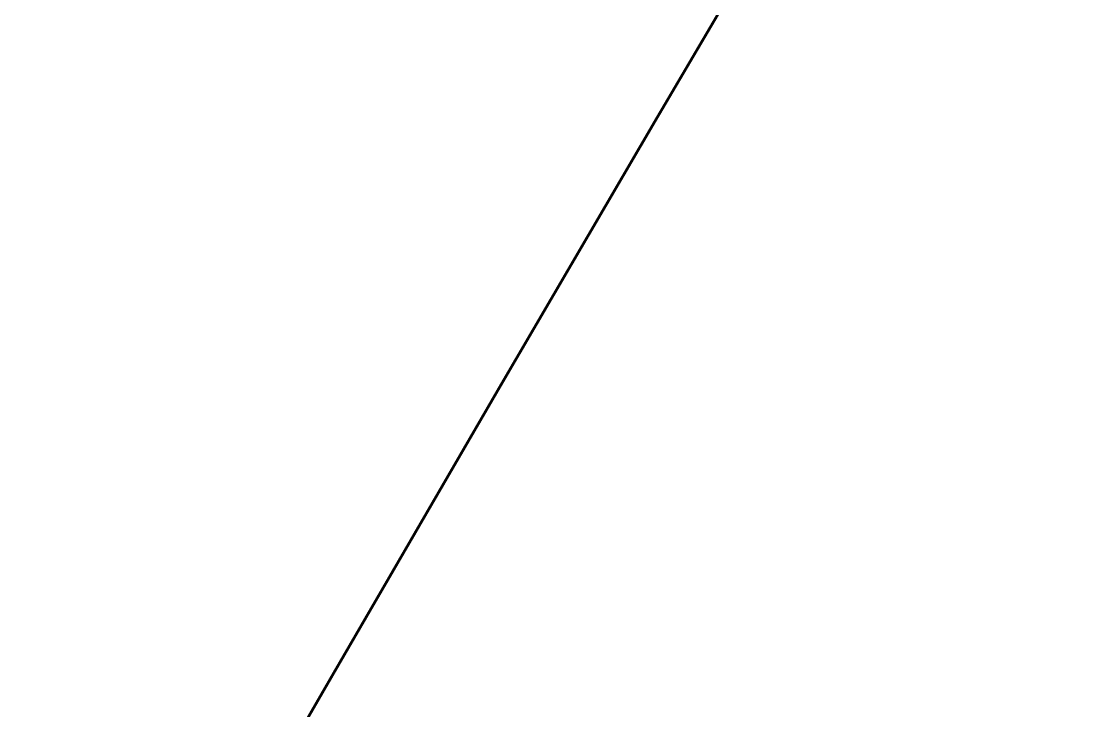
# Model space of a CAD drawing. Header units: inches. Extents: x 12 to 499, y -1 to 336.
# Drawn here: x 261.399 to 265.289, y 70.351 to 72.897 of the extents above; entities that cross this region are included whole.
import ezdxf

# ---------------------------------------------------------------- set-up
doc = ezdxf.new("R2010")
doc.units = ezdxf.units.IN
doc.layers.add('PTS1-Cont-H', color=7, linetype='Continuous')
doc.styles.get("Standard").update_dxf_attribs({"font": 'Cambria.ttf'})
doc.linetypes.add('CONTOUR0098.5', pattern='A,50,-0.2,0,["98.5",Standard,S=1,R=0,X=0,Y=-0.5],-4', length=54.2)

msp = doc.modelspace()

# ---------------------------------------------------------------- linework, layer by layer
at = {"layer": 'PTS1-Cont-H', "color": 39, "linetype": 'CONTOUR0098.5', "const_width": 0.01, "flags": 128}
msp.add_lwpolyline([(240.1584, 39.3504), (240.3365, 39.2703), (240.5196, 39.2108), (240.7079, 39.172), (240.9012, 39.1539), (241.0996, 39.1565), (241.3031, 39.1798), (241.5117, 39.2237), (241.7253, 39.2883), (241.9441, 39.3737), (242.1679, 39.4796), (242.3968, 39.6063), (242.6308, 39.7537), (242.8699, 39.9217), (243.114, 40.1105), (243.3633, 40.3199), (243.6176, 40.55), (243.8675, 40.7837), (244.1035, 41.0041), (244.3255, 41.2111), (244.5336, 41.4048), (244.7277, 41.5851), (244.9079, 41.752), (245.0742, 41.9056), (245.2265, 42.0459), (245.3649, 42.1727), (245.4894, 42.2862), (245.5999, 42.3864), (245.6965, 42.4732), (245.7792, 42.5466), (245.8479, 42.6067), (245.9027, 42.6534), (245.9435, 42.6867), (245.9775, 42.696), (246.0115, 42.6705), (246.0455, 42.6104), (246.0796, 42.5154), (246.1138, 42.3858), (246.1481, 42.2214), (246.1824, 42.0222), (246.2168, 41.7884), (246.2513, 41.5197), (246.2859, 41.2164), (246.3205, 40.8783), (246.3552, 40.5054), (246.3899, 40.0979), (246.4248, 39.6555), (246.4597, 39.1785), (246.4947, 38.6667), (246.5285, 38.154), (246.5602, 37.6742), (246.5896, 37.2274), (246.6169, 36.8135), (246.6418, 36.4326), (246.6646, 36.0845), (246.6851, 35.7694), (246.7034, 35.4873), (246.7195, 35.238), (246.7334, 35.0218), (246.745, 34.8384), (246.7544, 34.688), (246.7616, 34.5705), (246.7665, 34.4859), (246.7692, 34.4343), (246.7697, 34.4156), (246.7696, 34.4126), (246.7704, 34.408), (246.7722, 34.4017), (246.775, 34.3939), (246.7788, 34.3845), (246.7835, 34.3735), (246.7893, 34.3609), (246.796, 34.3467), (246.8036, 34.3309), (246.8123, 34.3135), (246.8219, 34.2946), (246.8325, 34.274), (246.8441, 34.2518), (246.8567, 34.228), (246.8702, 34.2027), (246.8847, 34.1757), (246.8995, 34.1497), (246.9137, 34.1271), (246.9275, 34.108), (246.9409, 34.0924), (246.9537, 34.0803), (246.9661, 34.0716), (246.9779, 34.0665), (246.9894, 34.0647), (247.0003, 34.0665), (247.0107, 34.0717), (247.0207, 34.0805), (247.0302, 34.0926), (247.0392, 34.1083), (247.0477, 34.1274), (247.0557, 34.15), (247.0633, 34.1761), (247.0725, 34.2242), (247.0856, 34.313), (247.1026, 34.4425), (247.1234, 34.6126), (247.148, 34.8234), (247.1765, 35.0749), (247.2088, 35.367), (247.2449, 35.6998), (247.2849, 36.0732), (247.3288, 36.4873), (247.3765, 36.942), (247.428, 37.4374), (247.4834, 37.9735), (247.5427, 38.5502), (247.6057, 39.1676), (247.6727, 39.8257), (247.7721, 40.5407), (247.9326, 41.329), (248.1542, 42.1905), (248.437, 43.1252), (248.7809, 44.1332), (249.1859, 45.2144), (249.652, 46.3689), (250.1792, 47.5966), (250.7676, 48.8975), (251.4171, 50.2717), (252.1277, 51.7192), (252.8994, 53.2398), (253.7323, 54.8338), (254.6263, 56.5009), (255.5813, 58.2413), (256.5976, 60.055), (257.6163, 61.8538), (258.5789, 63.5496), (259.4854, 65.1425), (260.3359, 66.6324), (261.1302, 68.0193), (261.8685, 69.3033), (262.5506, 70.4843), (263.1767, 71.5624), (263.7467, 72.5374), (264.2605, 73.4095), (264.7183, 74.1787), (265.12, 74.8449), (265.4656, 75.4081), (265.7551, 75.8684), (265.9885, 76.2257), (266.1658, 76.48)], dxfattribs=at)

doc.saveas('drawing.dxf')
